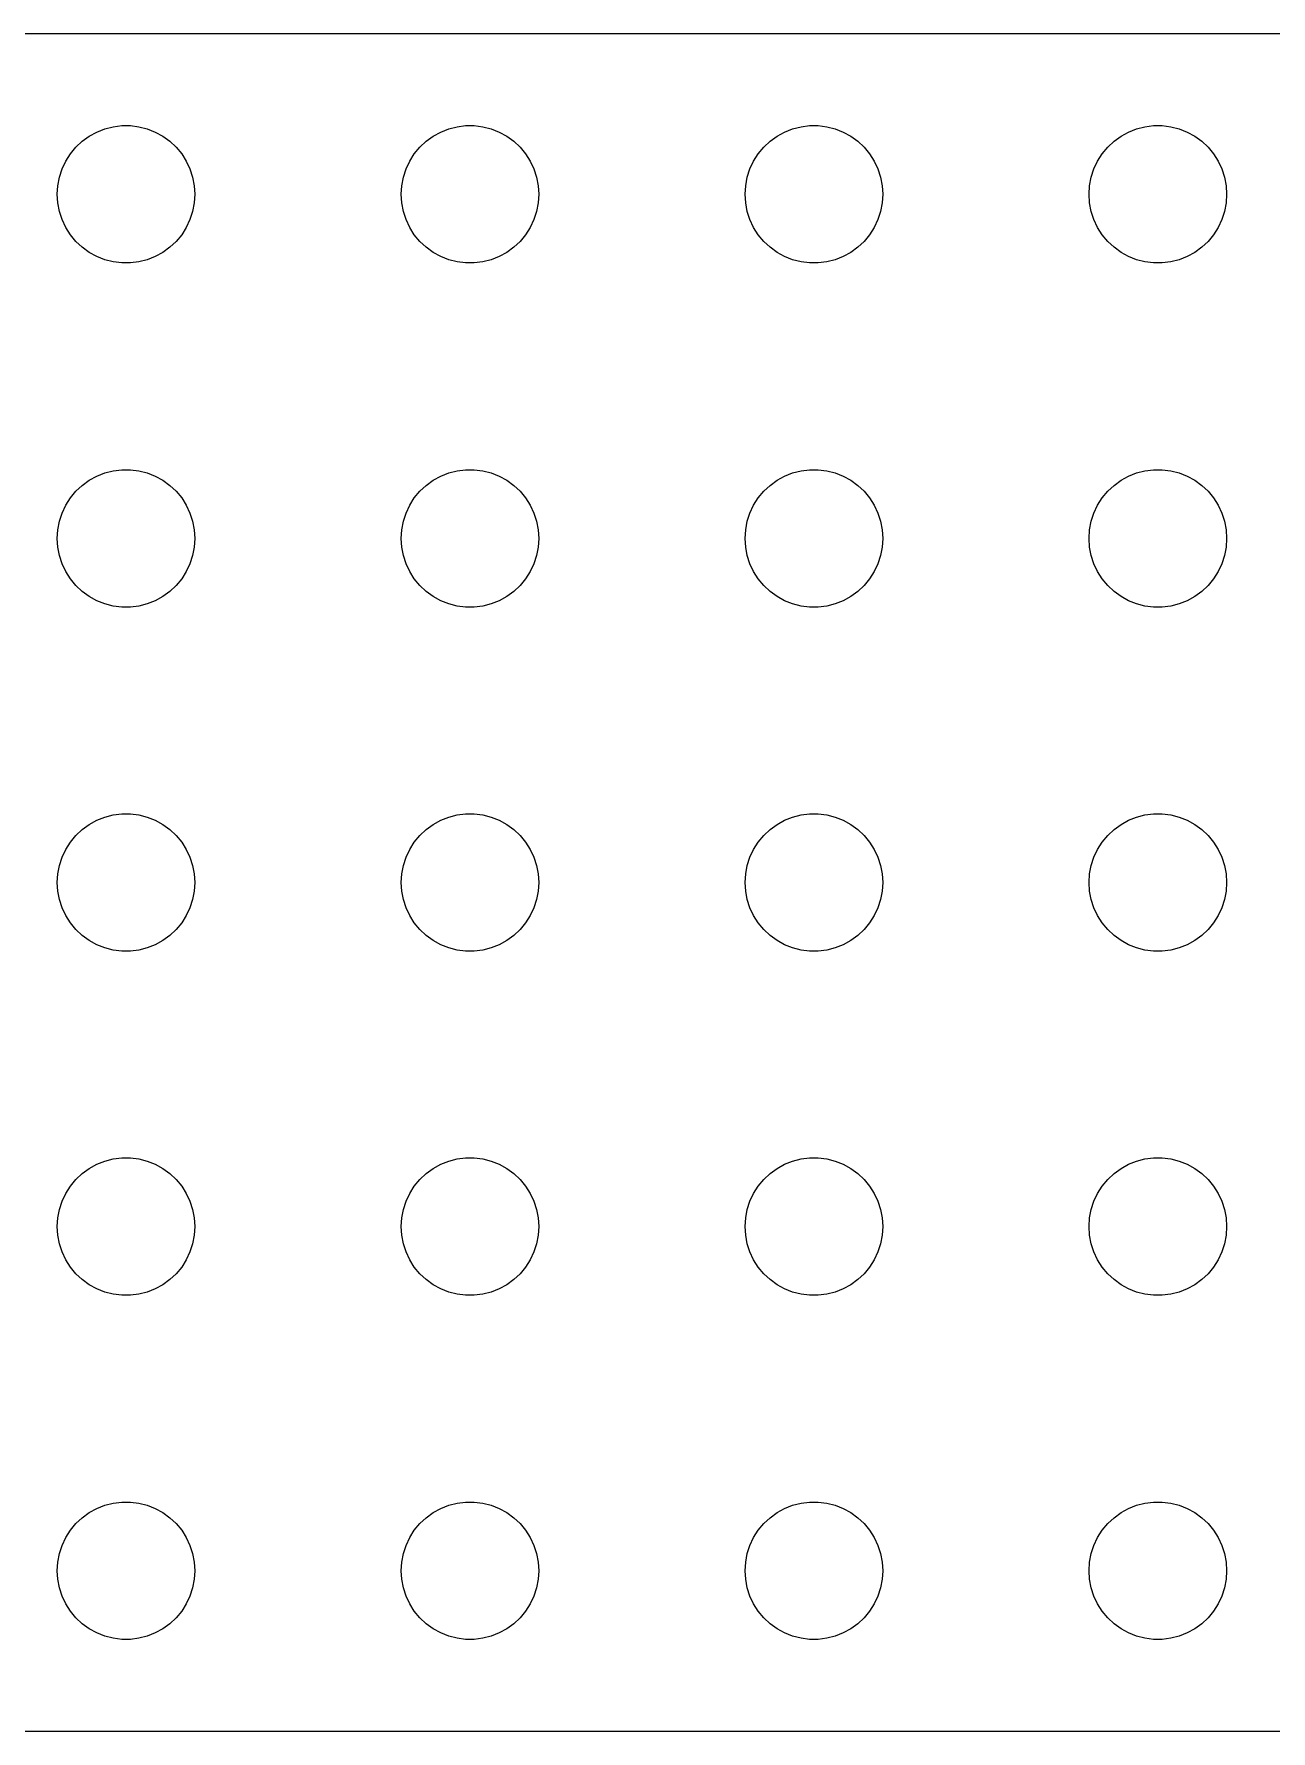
# Model space of a CAD drawing. Header units: metres. Extents: x -94 to 94, y -18 to 18.
# Drawn here: x 20.49 to 47.47, y -18.5 to 18.5 of the extents above; entities that cross this region are included whole.
import ezdxf

# ---------------------------------------------------------------- set-up
doc = ezdxf.new("R2010")
doc.units = ezdxf.units.M

msp = doc.modelspace()

# ---------------------------------------------------------------- linework, layer by layer
for p, q in [((91.157, 18.4951), (-91.157, 18.4951)), ((21.6963, 16.2665), (21.8613, 16.3572)), ((21.8613, 16.3572), (22.0365, 16.4266)), ((22.0365, 16.4266), (22.2189, 16.4734)), ((22.2189, 16.4734), (22.4058, 16.497)), ((22.4058, 16.497), (22.5942, 16.497)), ((22.5942, 16.497), (22.7811, 16.4734)), ((22.7811, 16.4734), (22.9635, 16.4266)), ((22.9635, 16.4266), (23.1387, 16.3572)), ((23.1387, 16.3572), (23.3037, 16.2665)), ((29.1963, 16.2665), (29.3613, 16.3572)), ((29.3613, 16.3572), (29.5365, 16.4266)), ((29.5365, 16.4266), (29.7189, 16.4734)), ((29.7189, 16.4734), (29.9058, 16.497)), ((29.9058, 16.497), (30.0942, 16.497)), ((30.0942, 16.497), (30.2811, 16.4734)), ((30.2811, 16.4734), (30.4635, 16.4266)), ((30.4635, 16.4266), (30.6387, 16.3572)), ((30.6387, 16.3572), (30.8037, 16.2665)), ((36.6963, 16.2665), (36.8613, 16.3572)), ((36.8613, 16.3572), (37.0365, 16.4266)), ((37.0365, 16.4266), (37.2189, 16.4734)), ((37.2189, 16.4734), (37.4058, 16.497)), ((37.4058, 16.497), (37.5942, 16.497)), ((37.5942, 16.497), (37.7811, 16.4734)), ((37.7811, 16.4734), (37.9635, 16.4266)), ((37.9635, 16.4266), (38.1387, 16.3572)), ((38.1387, 16.3572), (38.3037, 16.2665)), ((44.1963, 16.2665), (44.3613, 16.3572)), ((44.3613, 16.3572), (44.5365, 16.4266)), ((44.5365, 16.4266), (44.7189, 16.4734)), ((44.7189, 16.4734), (44.9058, 16.497)), ((44.9058, 16.497), (45.0942, 16.497)), ((45.0942, 16.497), (45.2811, 16.4734)), ((45.2811, 16.4734), (45.4635, 16.4266)), ((45.4635, 16.4266), (45.6387, 16.3572)), ((45.6387, 16.3572), (45.8037, 16.2665)), ((21.2865, 15.8817), (21.4065, 16.0268)), ((21.4065, 16.0268), (21.5439, 16.1558)), ((21.5439, 16.1558), (21.6963, 16.2665)), ((23.3037, 16.2665), (23.4561, 16.1558)), ((23.4561, 16.1558), (23.5934, 16.0268)), ((23.5934, 16.0268), (23.7135, 15.8817)), ((28.7865, 15.8817), (28.9065, 16.0268)), ((28.9065, 16.0268), (29.0439, 16.1558)), ((29.0439, 16.1558), (29.1963, 16.2665)), ((30.8037, 16.2665), (30.9561, 16.1558)), ((30.9561, 16.1558), (31.0934, 16.0268)), ((31.0934, 16.0268), (31.2135, 15.8817)), ((36.2865, 15.8817), (36.4065, 16.0268)), ((36.4065, 16.0268), (36.5439, 16.1558)), ((36.5439, 16.1558), (36.6963, 16.2665)), ((38.3037, 16.2665), (38.4561, 16.1558)), ((38.4561, 16.1558), (38.5934, 16.0268)), ((38.5934, 16.0268), (38.7135, 15.8817)), ((43.7865, 15.8817), (43.9065, 16.0268)), ((43.9065, 16.0268), (44.0439, 16.1558)), ((44.0439, 16.1558), (44.1963, 16.2665)), ((45.8037, 16.2665), (45.9561, 16.1558)), ((45.9561, 16.1558), (46.0934, 16.0268)), ((46.0934, 16.0268), (46.2135, 15.8817)), ((21.0471, 15.373), (21.1053, 15.5522)), ((21.1053, 15.5522), (21.1855, 15.7226)), ((21.1855, 15.7226), (21.2865, 15.8817)), ((23.7135, 15.8817), (23.8145, 15.7226)), ((23.8145, 15.7226), (23.8947, 15.5522)), ((23.8947, 15.5522), (23.9529, 15.373)), ((28.5471, 15.373), (28.6053, 15.5522)), ((28.6053, 15.5522), (28.6855, 15.7226)), ((28.6855, 15.7226), (28.7865, 15.8817)), ((31.2135, 15.8817), (31.3145, 15.7226)), ((31.3145, 15.7226), (31.3947, 15.5522)), ((31.3947, 15.5522), (31.4529, 15.373)), ((36.0471, 15.373), (36.1053, 15.5522)), ((36.1053, 15.5522), (36.1855, 15.7226)), ((36.1855, 15.7226), (36.2865, 15.8817)), ((38.7135, 15.8817), (38.8145, 15.7226)), ((38.8145, 15.7226), (38.8947, 15.5522)), ((38.8947, 15.5522), (38.9529, 15.373)), ((43.5471, 15.373), (43.6053, 15.5522)), ((43.6053, 15.5522), (43.6855, 15.7226)), ((43.6855, 15.7226), (43.7865, 15.8817)), ((46.2135, 15.8817), (46.3145, 15.7226)), ((46.3145, 15.7226), (46.3947, 15.5522)), ((46.3947, 15.5522), (46.4529, 15.373)), ((21, 15), (21.0118, 15.188)), ((21.0118, 15.188), (21.0471, 15.373)), ((23.9529, 15.373), (23.9882, 15.188)), ((23.9882, 15.188), (24, 15)), ((28.5, 15), (28.5118, 15.188)), ((28.5118, 15.188), (28.5471, 15.373)), ((31.4529, 15.373), (31.4882, 15.188)), ((31.4882, 15.188), (31.5, 15)), ((36, 15), (36.0118, 15.188)), ((36.0118, 15.188), (36.0471, 15.373)), ((38.9529, 15.373), (38.9882, 15.188)), ((38.9882, 15.188), (39, 15)), ((43.5, 15), (43.5118, 15.188)), ((43.5118, 15.188), (43.5471, 15.373)), ((46.4529, 15.373), (46.4882, 15.188)), ((46.4882, 15.188), (46.5, 15)), ((21.0118, 14.812), (21, 15)), ((21.0471, 14.627), (21.0118, 14.812)), ((23.9882, 14.812), (23.9529, 14.627)), ((24, 15), (23.9882, 14.812)), ((28.5118, 14.812), (28.5, 15)), ((28.5471, 14.627), (28.5118, 14.812)), ((31.4882, 14.812), (31.4529, 14.627)), ((31.5, 15), (31.4882, 14.812)), ((36.0118, 14.812), (36, 15)), ((36.0471, 14.627), (36.0118, 14.812)), ((38.9882, 14.812), (38.9529, 14.627)), ((39, 15), (38.9882, 14.812)), ((43.5118, 14.812), (43.5, 15)), ((43.5471, 14.627), (43.5118, 14.812)), ((46.4882, 14.812), (46.4529, 14.627)), ((46.5, 15), (46.4882, 14.812)), ((21.1053, 14.4478), (21.0471, 14.627)), ((21.1855, 14.2774), (21.1053, 14.4478)), ((23.8947, 14.4478), (23.8145, 14.2774)), ((23.9529, 14.627), (23.8947, 14.4478)), ((28.6053, 14.4478), (28.5471, 14.627)), ((28.6855, 14.2774), (28.6053, 14.4478)), ((31.3947, 14.4478), (31.3145, 14.2774)), ((31.4529, 14.627), (31.3947, 14.4478)), ((36.1053, 14.4478), (36.0471, 14.627)), ((36.1855, 14.2774), (36.1053, 14.4478)), ((38.8947, 14.4478), (38.8145, 14.2774)), ((38.9529, 14.627), (38.8947, 14.4478)), ((43.6053, 14.4478), (43.5471, 14.627)), ((43.6855, 14.2774), (43.6053, 14.4478)), ((46.3947, 14.4478), (46.3145, 14.2774)), ((46.4529, 14.627), (46.3947, 14.4478)), ((21.2865, 14.1183), (21.1855, 14.2774)), ((21.4065, 13.9732), (21.2865, 14.1183)), ((23.7135, 14.1183), (23.5934, 13.9732)), ((23.8145, 14.2774), (23.7135, 14.1183)), ((28.7865, 14.1183), (28.6855, 14.2774)), ((28.9065, 13.9732), (28.7865, 14.1183)), ((31.2135, 14.1183), (31.0934, 13.9732)), ((31.3145, 14.2774), (31.2135, 14.1183)), ((36.2865, 14.1183), (36.1855, 14.2774)), ((36.4065, 13.9732), (36.2865, 14.1183)), ((38.7135, 14.1183), (38.5934, 13.9732)), ((38.8145, 14.2774), (38.7135, 14.1183)), ((43.7865, 14.1183), (43.6855, 14.2774)), ((43.9065, 13.9732), (43.7865, 14.1183)), ((46.2135, 14.1183), (46.0934, 13.9732)), ((46.3145, 14.2774), (46.2135, 14.1183)), ((21.5439, 13.8442), (21.4065, 13.9732)), ((21.6963, 13.7335), (21.5439, 13.8442)), ((21.8613, 13.6427), (21.6963, 13.7335)), ((23.3037, 13.7335), (23.1387, 13.6427)), ((23.4561, 13.8442), (23.3037, 13.7335)), ((23.5934, 13.9732), (23.4561, 13.8442)), ((29.0439, 13.8442), (28.9065, 13.9732)), ((29.1963, 13.7335), (29.0439, 13.8442)), ((29.3613, 13.6427), (29.1963, 13.7335)), ((30.8037, 13.7335), (30.6387, 13.6427)), ((30.9561, 13.8442), (30.8037, 13.7335)), ((31.0934, 13.9732), (30.9561, 13.8442)), ((36.5439, 13.8442), (36.4065, 13.9732)), ((36.6963, 13.7335), (36.5439, 13.8442)), ((36.8613, 13.6427), (36.6963, 13.7335)), ((38.3037, 13.7335), (38.1387, 13.6427)), ((38.4561, 13.8442), (38.3037, 13.7335)), ((38.5934, 13.9732), (38.4561, 13.8442)), ((44.0439, 13.8442), (43.9065, 13.9732)), ((44.1963, 13.7335), (44.0439, 13.8442)), ((44.3613, 13.6427), (44.1963, 13.7335)), ((45.8037, 13.7335), (45.6387, 13.6427)), ((45.9561, 13.8442), (45.8037, 13.7335)), ((46.0934, 13.9732), (45.9561, 13.8442)), ((22.0365, 13.5734), (21.8613, 13.6427)), ((22.2189, 13.5266), (22.0365, 13.5734)), ((22.4058, 13.5029), (22.2189, 13.5266)), ((22.5942, 13.5029), (22.4058, 13.5029)), ((22.7811, 13.5266), (22.5942, 13.5029)), ((22.9635, 13.5734), (22.7811, 13.5266)), ((23.1387, 13.6427), (22.9635, 13.5734)), ((29.5365, 13.5734), (29.3613, 13.6427)), ((29.7189, 13.5266), (29.5365, 13.5734)), ((29.9058, 13.5029), (29.7189, 13.5266)), ((30.0942, 13.5029), (29.9058, 13.5029)), ((30.2811, 13.5266), (30.0942, 13.5029)), ((30.4635, 13.5734), (30.2811, 13.5266)), ((30.6387, 13.6427), (30.4635, 13.5734)), ((37.0365, 13.5734), (36.8613, 13.6427)), ((37.2189, 13.5266), (37.0365, 13.5734)), ((37.4058, 13.5029), (37.2189, 13.5266)), ((37.5942, 13.5029), (37.4058, 13.5029)), ((37.7811, 13.5266), (37.5942, 13.5029)), ((37.9635, 13.5734), (37.7811, 13.5266)), ((38.1387, 13.6427), (37.9635, 13.5734)), ((44.5365, 13.5734), (44.3613, 13.6427)), ((44.7189, 13.5266), (44.5365, 13.5734)), ((44.9058, 13.5029), (44.7189, 13.5266)), ((45.0942, 13.5029), (44.9058, 13.5029)), ((45.2811, 13.5266), (45.0942, 13.5029)), ((45.4635, 13.5734), (45.2811, 13.5266)), ((45.6387, 13.6427), (45.4635, 13.5734)), ((21.8613, 8.85724), (22.0365, 8.92657)), ((22.0365, 8.92657), (22.2189, 8.97342)), ((22.2189, 8.97342), (22.4058, 8.99704)), ((22.4058, 8.99704), (22.5942, 8.99704)), ((22.5942, 8.99704), (22.7811, 8.97342)), ((22.7811, 8.97342), (22.9635, 8.92657)), ((22.9635, 8.92657), (23.1387, 8.85724)), ((29.3613, 8.85724), (29.5365, 8.92657)), ((29.5365, 8.92657), (29.7189, 8.97342)), ((29.7189, 8.97342), (29.9058, 8.99704)), ((29.9058, 8.99704), (30.0942, 8.99704)), ((30.0942, 8.99704), (30.2811, 8.97342)), ((30.2811, 8.97342), (30.4635, 8.92657)), ((30.4635, 8.92657), (30.6387, 8.85724)), ((36.8613, 8.85724), (37.0365, 8.92657)), ((37.0365, 8.92657), (37.2189, 8.97342)), ((37.2189, 8.97342), (37.4058, 8.99704)), ((37.4058, 8.99704), (37.5942, 8.99704)), ((37.5942, 8.99704), (37.7811, 8.97342)), ((37.7811, 8.97342), (37.9635, 8.92657)), ((37.9635, 8.92657), (38.1387, 8.85724)), ((44.3613, 8.85724), (44.5365, 8.92657)), ((44.5365, 8.92657), (44.7189, 8.97342)), ((44.7189, 8.97342), (44.9058, 8.99704)), ((44.9058, 8.99704), (45.0942, 8.99704)), ((45.0942, 8.99704), (45.2811, 8.97342)), ((45.2811, 8.97342), (45.4635, 8.92657)), ((45.4635, 8.92657), (45.6387, 8.85724)), ((21.2865, 8.38167), (21.4065, 8.52681)), ((21.4065, 8.52681), (21.5439, 8.65576)), ((21.5439, 8.65576), (21.6963, 8.76648)), ((21.6963, 8.76648), (21.8613, 8.85724)), ((23.1387, 8.85724), (23.3037, 8.76648)), ((23.3037, 8.76648), (23.4561, 8.65576)), ((23.4561, 8.65576), (23.5934, 8.52681)), ((23.5934, 8.52681), (23.7135, 8.38167)), ((28.7865, 8.38167), (28.9065, 8.52681)), ((28.9065, 8.52681), (29.0439, 8.65576)), ((29.0439, 8.65576), (29.1963, 8.76648)), ((29.1963, 8.76648), (29.3613, 8.85724)), ((30.6387, 8.85724), (30.8037, 8.76648)), ((30.8037, 8.76648), (30.9561, 8.65576)), ((30.9561, 8.65576), (31.0934, 8.52681)), ((31.0934, 8.52681), (31.2135, 8.38167)), ((36.2865, 8.38167), (36.4065, 8.52681)), ((36.4065, 8.52681), (36.5439, 8.65576)), ((36.5439, 8.65576), (36.6963, 8.76648)), ((36.6963, 8.76648), (36.8613, 8.85724)), ((38.1387, 8.85724), (38.3037, 8.76648)), ((38.3037, 8.76648), (38.4561, 8.65576)), ((38.4561, 8.65576), (38.5934, 8.52681)), ((38.5934, 8.52681), (38.7135, 8.38167)), ((43.7865, 8.38167), (43.9065, 8.52681)), ((43.9065, 8.52681), (44.0439, 8.65576)), ((44.0439, 8.65576), (44.1963, 8.76648)), ((44.1963, 8.76648), (44.3613, 8.85724)), ((45.6387, 8.85724), (45.8037, 8.76648)), ((45.8037, 8.76648), (45.9561, 8.65576)), ((45.9561, 8.65576), (46.0934, 8.52681)), ((46.0934, 8.52681), (46.2135, 8.38167)), ((21.1053, 8.05219), (21.1855, 8.22263)), ((21.1855, 8.22263), (21.2865, 8.38167)), ((23.7135, 8.38167), (23.8145, 8.22263)), ((23.8145, 8.22263), (23.8947, 8.05219)), ((28.6053, 8.05219), (28.6855, 8.22263)), ((28.6855, 8.22263), (28.7865, 8.38167)), ((31.2135, 8.38167), (31.3145, 8.22263)), ((31.3145, 8.22263), (31.3947, 8.05219)), ((36.1053, 8.05219), (36.1855, 8.22263)), ((36.1855, 8.22263), (36.2865, 8.38167)), ((38.7135, 8.38167), (38.8145, 8.22263)), ((38.8145, 8.22263), (38.8947, 8.05219)), ((43.6053, 8.05219), (43.6855, 8.22263)), ((43.6855, 8.22263), (43.7865, 8.38167)), ((46.2135, 8.38167), (46.3145, 8.22263)), ((46.3145, 8.22263), (46.3947, 8.05219)), ((21.0118, 7.68799), (21.0471, 7.87303)), ((21.0471, 7.87303), (21.1053, 8.05219)), ((23.8947, 8.05219), (23.9529, 7.87303)), ((23.9529, 7.87303), (23.9882, 7.68799)), ((28.5118, 7.68799), (28.5471, 7.87303)), ((28.5471, 7.87303), (28.6053, 8.05219)), ((31.3947, 8.05219), (31.4529, 7.87303)), ((31.4529, 7.87303), (31.4882, 7.68799)), ((36.0118, 7.68799), (36.0471, 7.87303)), ((36.0471, 7.87303), (36.1053, 8.05219)), ((38.8947, 8.05219), (38.9529, 7.87303)), ((38.9529, 7.87303), (38.9882, 7.68799)), ((43.5118, 7.68799), (43.5471, 7.87303)), ((43.5471, 7.87303), (43.6053, 8.05219)), ((46.3947, 8.05219), (46.4529, 7.87303)), ((46.4529, 7.87303), (46.4882, 7.68799)), ((21, 7.5), (21.0118, 7.68799)), ((21.0118, 7.312), (21, 7.5)), ((23.9882, 7.68799), (24, 7.5)), ((24, 7.5), (23.9882, 7.312)), ((28.5, 7.5), (28.5118, 7.68799)), ((28.5118, 7.312), (28.5, 7.5)), ((31.4882, 7.68799), (31.5, 7.5)), ((31.5, 7.5), (31.4882, 7.312)), ((36, 7.5), (36.0118, 7.68799)), ((36.0118, 7.312), (36, 7.5)), ((38.9882, 7.68799), (39, 7.5)), ((39, 7.5), (38.9882, 7.312)), ((43.5, 7.5), (43.5118, 7.68799)), ((43.5118, 7.312), (43.5, 7.5)), ((46.4882, 7.68799), (46.5, 7.5)), ((46.5, 7.5), (46.4882, 7.312)), ((21.0471, 7.12695), (21.0118, 7.312)), ((21.1053, 6.9478), (21.0471, 7.12695)), ((23.9529, 7.12695), (23.8947, 6.9478)), ((23.9882, 7.312), (23.9529, 7.12695)), ((28.5471, 7.12695), (28.5118, 7.312)), ((28.6053, 6.9478), (28.5471, 7.12695)), ((31.4529, 7.12695), (31.3947, 6.9478)), ((31.4882, 7.312), (31.4529, 7.12695)), ((36.0471, 7.12695), (36.0118, 7.312)), ((36.1053, 6.9478), (36.0471, 7.12695)), ((38.9529, 7.12695), (38.8947, 6.9478)), ((38.9882, 7.312), (38.9529, 7.12695)), ((43.5471, 7.12695), (43.5118, 7.312)), ((43.6053, 6.9478), (43.5471, 7.12695)), ((46.4529, 7.12695), (46.3947, 6.9478)), ((46.4882, 7.312), (46.4529, 7.12695)), ((21.1855, 6.77736), (21.1053, 6.9478)), ((21.2865, 6.61832), (21.1855, 6.77736)), ((23.8145, 6.77736), (23.7135, 6.61832)), ((23.8947, 6.9478), (23.8145, 6.77736)), ((28.6855, 6.77736), (28.6053, 6.9478)), ((28.7865, 6.61832), (28.6855, 6.77736)), ((31.3145, 6.77736), (31.2135, 6.61832)), ((31.3947, 6.9478), (31.3145, 6.77736)), ((36.1855, 6.77736), (36.1053, 6.9478)), ((36.2865, 6.61832), (36.1855, 6.77736)), ((38.8145, 6.77736), (38.7135, 6.61832)), ((38.8947, 6.9478), (38.8145, 6.77736)), ((43.6855, 6.77736), (43.6053, 6.9478)), ((43.7865, 6.61832), (43.6855, 6.77736)), ((46.3145, 6.77736), (46.2135, 6.61832)), ((46.3947, 6.9478), (46.3145, 6.77736)), ((21.4065, 6.47318), (21.2865, 6.61832)), ((21.5439, 6.34422), (21.4065, 6.47318)), ((21.6963, 6.23351), (21.5439, 6.34422)), ((23.4561, 6.34422), (23.3037, 6.23351)), ((23.5934, 6.47318), (23.4561, 6.34422)), ((23.7135, 6.61832), (23.5934, 6.47318)), ((28.9065, 6.47318), (28.7865, 6.61832)), ((29.0439, 6.34422), (28.9065, 6.47318)), ((29.1963, 6.23351), (29.0439, 6.34422)), ((30.9561, 6.34422), (30.8037, 6.23351)), ((31.0934, 6.47318), (30.9561, 6.34422)), ((31.2135, 6.61832), (31.0934, 6.47318)), ((36.4065, 6.47318), (36.2865, 6.61832)), ((36.5439, 6.34422), (36.4065, 6.47318)), ((36.6963, 6.23351), (36.5439, 6.34422)), ((38.4561, 6.34422), (38.3037, 6.23351)), ((38.5934, 6.47318), (38.4561, 6.34422)), ((38.7135, 6.61832), (38.5934, 6.47318)), ((43.9065, 6.47318), (43.7865, 6.61832)), ((44.0439, 6.34422), (43.9065, 6.47318)), ((44.1963, 6.23351), (44.0439, 6.34422)), ((45.9561, 6.34422), (45.8037, 6.23351)), ((46.0934, 6.47318), (45.9561, 6.34422)), ((46.2135, 6.61832), (46.0934, 6.47318)), ((21.8613, 6.14275), (21.6963, 6.23351)), ((22.0365, 6.07341), (21.8613, 6.14275)), ((22.2189, 6.02657), (22.0365, 6.07341)), ((22.4058, 6.00294), (22.2189, 6.02657)), ((22.5942, 6.00294), (22.4058, 6.00294)), ((22.7811, 6.02657), (22.5942, 6.00294)), ((22.9635, 6.07341), (22.7811, 6.02657)), ((23.1387, 6.14275), (22.9635, 6.07341)), ((23.3037, 6.23351), (23.1387, 6.14275)), ((29.3613, 6.14275), (29.1963, 6.23351)), ((29.5365, 6.07341), (29.3613, 6.14275)), ((29.7189, 6.02657), (29.5365, 6.07341)), ((29.9058, 6.00294), (29.7189, 6.02657)), ((30.0942, 6.00294), (29.9058, 6.00294)), ((30.2811, 6.02657), (30.0942, 6.00294)), ((30.4635, 6.07341), (30.2811, 6.02657)), ((30.6387, 6.14275), (30.4635, 6.07341)), ((30.8037, 6.23351), (30.6387, 6.14275)), ((36.8613, 6.14275), (36.6963, 6.23351)), ((37.0365, 6.07341), (36.8613, 6.14275)), ((37.2189, 6.02657), (37.0365, 6.07341)), ((37.4058, 6.00294), (37.2189, 6.02657)), ((37.5942, 6.00294), (37.4058, 6.00294)), ((37.7811, 6.02657), (37.5942, 6.00294)), ((37.9635, 6.07341), (37.7811, 6.02657)), ((38.1387, 6.14275), (37.9635, 6.07341)), ((38.3037, 6.23351), (38.1387, 6.14275)), ((44.3613, 6.14275), (44.1963, 6.23351)), ((44.5365, 6.07341), (44.3613, 6.14275)), ((44.7189, 6.02657), (44.5365, 6.07341)), ((44.9058, 6.00294), (44.7189, 6.02657)), ((45.0942, 6.00294), (44.9058, 6.00294)), ((45.2811, 6.02657), (45.0942, 6.00294)), ((45.4635, 6.07341), (45.2811, 6.02657)), ((45.6387, 6.14275), (45.4635, 6.07341)), ((45.8037, 6.23351), (45.6387, 6.14275)), ((22.2189, 1.47342), (22.4058, 1.49704)), ((22.4058, 1.49704), (22.5942, 1.49704)), ((22.5942, 1.49704), (22.7811, 1.47342)), ((29.7189, 1.47342), (29.9058, 1.49704)), ((29.9058, 1.49704), (30.0942, 1.49704)), ((30.0942, 1.49704), (30.2811, 1.47342)), ((37.2189, 1.47342), (37.4058, 1.49704)), ((37.4058, 1.49704), (37.5942, 1.49704)), ((37.5942, 1.49704), (37.7811, 1.47342)), ((44.7189, 1.47342), (44.9058, 1.49704)), ((44.9058, 1.49704), (45.0942, 1.49704)), ((45.0942, 1.49704), (45.2811, 1.47342)), ((21.4065, 1.02681), (21.5439, 1.15576)), ((21.5439, 1.15576), (21.6963, 1.26648)), ((21.6963, 1.26648), (21.8613, 1.35724)), ((21.8613, 1.35724), (22.0365, 1.42657)), ((22.0365, 1.42657), (22.2189, 1.47342)), ((22.7811, 1.47342), (22.9635, 1.42657)), ((22.9635, 1.42657), (23.1387, 1.35724)), ((23.1387, 1.35724), (23.3037, 1.26648)), ((23.3037, 1.26648), (23.4561, 1.15576)), ((23.4561, 1.15576), (23.5934, 1.02681)), ((28.9065, 1.02681), (29.0439, 1.15576)), ((29.0439, 1.15576), (29.1963, 1.26648)), ((29.1963, 1.26648), (29.3613, 1.35724)), ((29.3613, 1.35724), (29.5365, 1.42657)), ((29.5365, 1.42657), (29.7189, 1.47342)), ((30.2811, 1.47342), (30.4635, 1.42657)), ((30.4635, 1.42657), (30.6387, 1.35724)), ((30.6387, 1.35724), (30.8037, 1.26648)), ((30.8037, 1.26648), (30.9561, 1.15576)), ((30.9561, 1.15576), (31.0934, 1.02681)), ((36.4065, 1.02681), (36.5439, 1.15576)), ((36.5439, 1.15576), (36.6963, 1.26648)), ((36.6963, 1.26648), (36.8613, 1.35724)), ((36.8613, 1.35724), (37.0365, 1.42657)), ((37.0365, 1.42657), (37.2189, 1.47342)), ((37.7811, 1.47342), (37.9635, 1.42657)), ((37.9635, 1.42657), (38.1387, 1.35724)), ((38.1387, 1.35724), (38.3037, 1.26648)), ((38.3037, 1.26648), (38.4561, 1.15576)), ((38.4561, 1.15576), (38.5934, 1.02681)), ((43.9065, 1.02681), (44.0439, 1.15576)), ((44.0439, 1.15576), (44.1963, 1.26648)), ((44.1963, 1.26648), (44.3613, 1.35724)), ((44.3613, 1.35724), (44.5365, 1.42657)), ((44.5365, 1.42657), (44.7189, 1.47342)), ((45.2811, 1.47342), (45.4635, 1.42657)), ((45.4635, 1.42657), (45.6387, 1.35724)), ((45.6387, 1.35724), (45.8037, 1.26648)), ((45.8037, 1.26648), (45.9561, 1.15576)), ((45.9561, 1.15576), (46.0934, 1.02681)), ((21.1855, 0.722626), (21.2865, 0.881668)), ((21.2865, 0.881668), (21.4065, 1.02681)), ((23.5934, 1.02681), (23.7135, 0.881668)), ((23.7135, 0.881668), (23.8145, 0.722626)), ((28.6855, 0.722626), (28.7865, 0.881668)), ((28.7865, 0.881668), (28.9065, 1.02681)), ((31.0934, 1.02681), (31.2135, 0.881668)), ((31.2135, 0.881668), (31.3145, 0.722626)), ((36.1855, 0.722626), (36.2865, 0.881668)), ((36.2865, 0.881668), (36.4065, 1.02681)), ((38.5934, 1.02681), (38.7135, 0.881668)), ((38.7135, 0.881668), (38.8145, 0.722626)), ((43.6855, 0.722626), (43.7865, 0.881668)), ((43.7865, 0.881668), (43.9065, 1.02681)), ((46.0934, 1.02681), (46.2135, 0.881668)), ((46.2135, 0.881668), (46.3145, 0.722626)), ((21.0118, 0.187988), (21.0471, 0.373032)), ((21.0471, 0.373032), (21.1053, 0.552185)), ((21.1053, 0.552185), (21.1855, 0.722626)), ((23.8145, 0.722626), (23.8947, 0.552185)), ((23.8947, 0.552185), (23.9529, 0.373032)), ((23.9529, 0.373032), (23.9882, 0.187988)), ((28.5118, 0.187988), (28.5471, 0.373032)), ((28.5471, 0.373032), (28.6053, 0.552185)), ((28.6053, 0.552185), (28.6855, 0.722626)), ((31.3145, 0.722626), (31.3947, 0.552185)), ((31.3947, 0.552185), (31.4529, 0.373032)), ((31.4529, 0.373032), (31.4882, 0.187988)), ((36.0118, 0.187988), (36.0471, 0.373032)), ((36.0471, 0.373032), (36.1053, 0.552185)), ((36.1053, 0.552185), (36.1855, 0.722626)), ((38.8145, 0.722626), (38.8947, 0.552185)), ((38.8947, 0.552185), (38.9529, 0.373032)), ((38.9529, 0.373032), (38.9882, 0.187988)), ((43.5118, 0.187988), (43.5471, 0.373032)), ((43.5471, 0.373032), (43.6053, 0.552185)), ((43.6053, 0.552185), (43.6855, 0.722626)), ((46.3145, 0.722626), (46.3947, 0.552185)), ((46.3947, 0.552185), (46.4529, 0.373032)), ((46.4529, 0.373032), (46.4882, 0.187988)), ((21, 0), (21.0118, 0.187988)), ((21.0118, -0.187988), (21, 0)), ((23.9882, 0.187988), (24, 0)), ((24, 0), (23.9882, -0.187988)), ((28.5, 0), (28.5118, 0.187988)), ((28.5118, -0.187988), (28.5, 0)), ((31.4882, 0.187988), (31.5, 0)), ((31.5, 0), (31.4882, -0.187988)), ((36, 0), (36.0118, 0.187988)), ((36.0118, -0.187988), (36, 0)), ((38.9882, 0.187988), (39, 0)), ((39, 0), (38.9882, -0.187988)), ((43.5, 0), (43.5118, 0.187988)), ((43.5118, -0.187988), (43.5, 0)), ((46.4882, 0.187988), (46.5, 0)), ((46.5, 0), (46.4882, -0.187988)), ((21.0471, -0.373032), (21.0118, -0.187988)), ((23.9882, -0.187988), (23.9529, -0.373032)), ((28.5471, -0.373032), (28.5118, -0.187988)), ((31.4882, -0.187988), (31.4529, -0.373032)), ((36.0471, -0.373032), (36.0118, -0.187988)), ((38.9882, -0.187988), (38.9529, -0.373032)), ((43.5471, -0.373032), (43.5118, -0.187988)), ((46.4882, -0.187988), (46.4529, -0.373032)), ((21.1053, -0.552185), (21.0471, -0.373032)), ((21.1855, -0.722626), (21.1053, -0.552185)), ((21.2865, -0.881668), (21.1855, -0.722626)), ((23.8145, -0.722626), (23.7135, -0.881668)), ((23.8947, -0.552185), (23.8145, -0.722626)), ((23.9529, -0.373032), (23.8947, -0.552185)), ((28.6053, -0.552185), (28.5471, -0.373032)), ((28.6855, -0.722626), (28.6053, -0.552185)), ((28.7865, -0.881668), (28.6855, -0.722626)), ((31.3145, -0.722626), (31.2135, -0.881668)), ((31.3947, -0.552185), (31.3145, -0.722626)), ((31.4529, -0.373032), (31.3947, -0.552185)), ((36.1053, -0.552185), (36.0471, -0.373032)), ((36.1855, -0.722626), (36.1053, -0.552185)), ((36.2865, -0.881668), (36.1855, -0.722626)), ((38.8145, -0.722626), (38.7135, -0.881668)), ((38.8947, -0.552185), (38.8145, -0.722626)), ((38.9529, -0.373032), (38.8947, -0.552185)), ((43.6053, -0.552185), (43.5471, -0.373032)), ((43.6855, -0.722626), (43.6053, -0.552185)), ((43.7865, -0.881668), (43.6855, -0.722626)), ((46.3145, -0.722626), (46.2135, -0.881668)), ((46.3947, -0.552185), (46.3145, -0.722626)), ((46.4529, -0.373032), (46.3947, -0.552185)), ((21.4065, -1.02681), (21.2865, -0.881668)), ((21.5439, -1.15576), (21.4065, -1.02681)), ((23.5934, -1.02681), (23.4561, -1.15576)), ((23.7135, -0.881668), (23.5934, -1.02681)), ((28.9065, -1.02681), (28.7865, -0.881668)), ((29.0439, -1.15576), (28.9065, -1.02681)), ((31.0934, -1.02681), (30.9561, -1.15576)), ((31.2135, -0.881668), (31.0934, -1.02681)), ((36.4065, -1.02681), (36.2865, -0.881668)), ((36.5439, -1.15576), (36.4065, -1.02681)), ((38.5934, -1.02681), (38.4561, -1.15576)), ((38.7135, -0.881668), (38.5934, -1.02681)), ((43.9065, -1.02681), (43.7865, -0.881668)), ((44.0439, -1.15576), (43.9065, -1.02681)), ((46.0934, -1.02681), (45.9561, -1.15576)), ((46.2135, -0.881668), (46.0934, -1.02681)), ((21.6963, -1.26648), (21.5439, -1.15576)), ((21.8613, -1.35724), (21.6963, -1.26648)), ((22.0365, -1.42657), (21.8613, -1.35724)), ((22.2189, -1.47342), (22.0365, -1.42657)), ((22.4058, -1.49704), (22.2189, -1.47342)), ((22.7811, -1.47342), (22.5942, -1.49704)), ((22.9635, -1.42657), (22.7811, -1.47342)), ((23.1387, -1.35724), (22.9635, -1.42657)), ((23.3037, -1.26648), (23.1387, -1.35724)), ((23.4561, -1.15576), (23.3037, -1.26648)), ((29.1963, -1.26648), (29.0439, -1.15576)), ((29.3613, -1.35724), (29.1963, -1.26648)), ((29.5365, -1.42657), (29.3613, -1.35724)), ((29.7189, -1.47342), (29.5365, -1.42657)), ((29.9058, -1.49704), (29.7189, -1.47342)), ((30.2811, -1.47342), (30.0942, -1.49704)), ((30.4635, -1.42657), (30.2811, -1.47342)), ((30.6387, -1.35724), (30.4635, -1.42657)), ((30.8037, -1.26648), (30.6387, -1.35724)), ((30.9561, -1.15576), (30.8037, -1.26648)), ((36.6963, -1.26648), (36.5439, -1.15576)), ((36.8613, -1.35724), (36.6963, -1.26648)), ((37.0365, -1.42657), (36.8613, -1.35724)), ((37.2189, -1.47342), (37.0365, -1.42657)), ((37.4058, -1.49704), (37.2189, -1.47342)), ((37.7811, -1.47342), (37.5942, -1.49704)), ((37.9635, -1.42657), (37.7811, -1.47342)), ((38.1387, -1.35724), (37.9635, -1.42657)), ((38.3037, -1.26648), (38.1387, -1.35724)), ((38.4561, -1.15576), (38.3037, -1.26648)), ((44.1963, -1.26648), (44.0439, -1.15576)), ((44.3613, -1.35724), (44.1963, -1.26648)), ((44.5365, -1.42657), (44.3613, -1.35724)), ((44.7189, -1.47342), (44.5365, -1.42657)), ((44.9058, -1.49704), (44.7189, -1.47342)), ((45.2811, -1.47342), (45.0942, -1.49704)), ((45.4635, -1.42657), (45.2811, -1.47342)), ((45.6387, -1.35724), (45.4635, -1.42657)), ((45.8037, -1.26648), (45.6387, -1.35724)), ((45.9561, -1.15576), (45.8037, -1.26648)), ((22.5942, -1.49704), (22.4058, -1.49704)), ((30.0942, -1.49704), (29.9058, -1.49704)), ((37.5942, -1.49704), (37.4058, -1.49704)), ((45.0942, -1.49704), (44.9058, -1.49704)), ((21.5439, -6.34422), (21.6963, -6.23351)), ((21.6963, -6.23351), (21.8613, -6.14275)), ((21.8613, -6.14275), (22.0365, -6.07341)), ((22.0365, -6.07341), (22.2189, -6.02657)), ((22.2189, -6.02657), (22.4058, -6.00294)), ((22.4058, -6.00294), (22.5942, -6.00294)), ((22.5942, -6.00294), (22.7811, -6.02657)), ((22.7811, -6.02657), (22.9635, -6.07341)), ((22.9635, -6.07341), (23.1387, -6.14275)), ((23.1387, -6.14275), (23.3037, -6.23351)), ((23.3037, -6.23351), (23.4561, -6.34422)), ((29.0439, -6.34422), (29.1963, -6.23351)), ((29.1963, -6.23351), (29.3613, -6.14275)), ((29.3613, -6.14275), (29.5365, -6.07341)), ((29.5365, -6.07341), (29.7189, -6.02657)), ((29.7189, -6.02657), (29.9058, -6.00294)), ((29.9058, -6.00294), (30.0942, -6.00294)), ((30.0942, -6.00294), (30.2811, -6.02657)), ((30.2811, -6.02657), (30.4635, -6.07341)), ((30.4635, -6.07341), (30.6387, -6.14275)), ((30.6387, -6.14275), (30.8037, -6.23351)), ((30.8037, -6.23351), (30.9561, -6.34422)), ((36.5439, -6.34422), (36.6963, -6.23351)), ((36.6963, -6.23351), (36.8613, -6.14275)), ((36.8613, -6.14275), (37.0365, -6.07341)), ((37.0365, -6.07341), (37.2189, -6.02657)), ((37.2189, -6.02657), (37.4058, -6.00294)), ((37.4058, -6.00294), (37.5942, -6.00294)), ((37.5942, -6.00294), (37.7811, -6.02657)), ((37.7811, -6.02657), (37.9635, -6.07341)), ((37.9635, -6.07341), (38.1387, -6.14275)), ((38.1387, -6.14275), (38.3037, -6.23351)), ((38.3037, -6.23351), (38.4561, -6.34422)), ((44.0439, -6.34422), (44.1963, -6.23351)), ((44.1963, -6.23351), (44.3613, -6.14275)), ((44.3613, -6.14275), (44.5365, -6.07341)), ((44.5365, -6.07341), (44.7189, -6.02657)), ((44.7189, -6.02657), (44.9058, -6.00294)), ((44.9058, -6.00294), (45.0942, -6.00294)), ((45.0942, -6.00294), (45.2811, -6.02657)), ((45.2811, -6.02657), (45.4635, -6.07341)), ((45.4635, -6.07341), (45.6387, -6.14275)), ((45.6387, -6.14275), (45.8037, -6.23351)), ((45.8037, -6.23351), (45.9561, -6.34422)), ((21.1855, -6.77736), (21.2865, -6.61832)), ((21.2865, -6.61832), (21.4065, -6.47318)), ((21.4065, -6.47318), (21.5439, -6.34422)), ((23.4561, -6.34422), (23.5934, -6.47318)), ((23.5934, -6.47318), (23.7135, -6.61832)), ((23.7135, -6.61832), (23.8145, -6.77736)), ((28.6855, -6.77736), (28.7865, -6.61832)), ((28.7865, -6.61832), (28.9065, -6.47318)), ((28.9065, -6.47318), (29.0439, -6.34422)), ((30.9561, -6.34422), (31.0934, -6.47318)), ((31.0934, -6.47318), (31.2135, -6.61832)), ((31.2135, -6.61832), (31.3145, -6.77736)), ((36.1855, -6.77736), (36.2865, -6.61832)), ((36.2865, -6.61832), (36.4065, -6.47318)), ((36.4065, -6.47318), (36.5439, -6.34422)), ((38.4561, -6.34422), (38.5934, -6.47318)), ((38.5934, -6.47318), (38.7135, -6.61832)), ((38.7135, -6.61832), (38.8145, -6.77736)), ((43.6855, -6.77736), (43.7865, -6.61832)), ((43.7865, -6.61832), (43.9065, -6.47318)), ((43.9065, -6.47318), (44.0439, -6.34422)), ((45.9561, -6.34422), (46.0934, -6.47318)), ((46.0934, -6.47318), (46.2135, -6.61832)), ((46.2135, -6.61832), (46.3145, -6.77736)), ((21.0471, -7.12695), (21.1053, -6.9478)), ((21.1053, -6.9478), (21.1855, -6.77736)), ((23.8145, -6.77736), (23.8947, -6.9478)), ((23.8947, -6.9478), (23.9529, -7.12695)), ((28.5471, -7.12695), (28.6053, -6.9478)), ((28.6053, -6.9478), (28.6855, -6.77736)), ((31.3145, -6.77736), (31.3947, -6.9478)), ((31.3947, -6.9478), (31.4529, -7.12695)), ((36.0471, -7.12695), (36.1053, -6.9478)), ((36.1053, -6.9478), (36.1855, -6.77736)), ((38.8145, -6.77736), (38.8947, -6.9478)), ((38.8947, -6.9478), (38.9529, -7.12695)), ((43.5471, -7.12695), (43.6053, -6.9478)), ((43.6053, -6.9478), (43.6855, -6.77736)), ((46.3145, -6.77736), (46.3947, -6.9478)), ((46.3947, -6.9478), (46.4529, -7.12695)), ((21, -7.5), (21.0118, -7.312)), ((21.0118, -7.312), (21.0471, -7.12695)), ((23.9529, -7.12695), (23.9882, -7.312)), ((23.9882, -7.312), (24, -7.5)), ((28.5, -7.5), (28.5118, -7.312)), ((28.5118, -7.312), (28.5471, -7.12695)), ((31.4529, -7.12695), (31.4882, -7.312)), ((31.4882, -7.312), (31.5, -7.5)), ((36, -7.5), (36.0118, -7.312)), ((36.0118, -7.312), (36.0471, -7.12695)), ((38.9529, -7.12695), (38.9882, -7.312)), ((38.9882, -7.312), (39, -7.5)), ((43.5, -7.5), (43.5118, -7.312)), ((43.5118, -7.312), (43.5471, -7.12695)), ((46.4529, -7.12695), (46.4882, -7.312)), ((46.4882, -7.312), (46.5, -7.5)), ((21.0118, -7.68799), (21, -7.5)), ((21.0471, -7.87303), (21.0118, -7.68799)), ((23.9882, -7.68799), (23.9529, -7.87303)), ((24, -7.5), (23.9882, -7.68799)), ((28.5118, -7.68799), (28.5, -7.5)), ((28.5471, -7.87303), (28.5118, -7.68799)), ((31.4882, -7.68799), (31.4529, -7.87303)), ((31.5, -7.5), (31.4882, -7.68799)), ((36.0118, -7.68799), (36, -7.5)), ((36.0471, -7.87303), (36.0118, -7.68799)), ((38.9882, -7.68799), (38.9529, -7.87303)), ((39, -7.5), (38.9882, -7.68799)), ((43.5118, -7.68799), (43.5, -7.5)), ((43.5471, -7.87303), (43.5118, -7.68799)), ((46.4882, -7.68799), (46.4529, -7.87303)), ((46.5, -7.5), (46.4882, -7.68799)), ((21.1053, -8.05219), (21.0471, -7.87303)), ((21.1855, -8.22263), (21.1053, -8.05219)), ((23.8947, -8.05219), (23.8145, -8.22263)), ((23.9529, -7.87303), (23.8947, -8.05219)), ((28.6053, -8.05219), (28.5471, -7.87303)), ((28.6855, -8.22263), (28.6053, -8.05219)), ((31.3947, -8.05219), (31.3145, -8.22263)), ((31.4529, -7.87303), (31.3947, -8.05219)), ((36.1053, -8.05219), (36.0471, -7.87303)), ((36.1855, -8.22263), (36.1053, -8.05219)), ((38.8947, -8.05219), (38.8145, -8.22263)), ((38.9529, -7.87303), (38.8947, -8.05219)), ((43.6053, -8.05219), (43.5471, -7.87303)), ((43.6855, -8.22263), (43.6053, -8.05219)), ((46.3947, -8.05219), (46.3145, -8.22263)), ((46.4529, -7.87303), (46.3947, -8.05219)), ((21.2865, -8.38167), (21.1855, -8.22263)), ((21.4065, -8.52681), (21.2865, -8.38167)), ((23.7135, -8.38167), (23.5934, -8.52681)), ((23.8145, -8.22263), (23.7135, -8.38167)), ((28.7865, -8.38167), (28.6855, -8.22263)), ((28.9065, -8.52681), (28.7865, -8.38167)), ((31.2135, -8.38167), (31.0934, -8.52681)), ((31.3145, -8.22263), (31.2135, -8.38167)), ((36.2865, -8.38167), (36.1855, -8.22263)), ((36.4065, -8.52681), (36.2865, -8.38167)), ((38.7135, -8.38167), (38.5934, -8.52681)), ((38.8145, -8.22263), (38.7135, -8.38167)), ((43.7865, -8.38167), (43.6855, -8.22263)), ((43.9065, -8.52681), (43.7865, -8.38167)), ((46.2135, -8.38167), (46.0934, -8.52681)), ((46.3145, -8.22263), (46.2135, -8.38167)), ((21.5439, -8.65576), (21.4065, -8.52681)), ((21.6963, -8.76648), (21.5439, -8.65576)), ((21.8613, -8.85724), (21.6963, -8.76648)), ((22.0365, -8.92657), (21.8613, -8.85724)), ((23.1387, -8.85724), (22.9635, -8.92657)), ((23.3037, -8.76648), (23.1387, -8.85724)), ((23.4561, -8.65576), (23.3037, -8.76648)), ((23.5934, -8.52681), (23.4561, -8.65576)), ((29.0439, -8.65576), (28.9065, -8.52681)), ((29.1963, -8.76648), (29.0439, -8.65576)), ((29.3613, -8.85724), (29.1963, -8.76648)), ((29.5365, -8.92657), (29.3613, -8.85724)), ((30.6387, -8.85724), (30.4635, -8.92657)), ((30.8037, -8.76648), (30.6387, -8.85724)), ((30.9561, -8.65576), (30.8037, -8.76648)), ((31.0934, -8.52681), (30.9561, -8.65576)), ((36.5439, -8.65576), (36.4065, -8.52681)), ((36.6963, -8.76648), (36.5439, -8.65576)), ((36.8613, -8.85724), (36.6963, -8.76648)), ((37.0365, -8.92657), (36.8613, -8.85724)), ((38.1387, -8.85724), (37.9635, -8.92657)), ((38.3037, -8.76648), (38.1387, -8.85724)), ((38.4561, -8.65576), (38.3037, -8.76648)), ((38.5934, -8.52681), (38.4561, -8.65576)), ((44.0439, -8.65576), (43.9065, -8.52681)), ((44.1963, -8.76648), (44.0439, -8.65576)), ((44.3613, -8.85724), (44.1963, -8.76648)), ((44.5365, -8.92657), (44.3613, -8.85724)), ((45.6387, -8.85724), (45.4635, -8.92657)), ((45.8037, -8.76648), (45.6387, -8.85724)), ((45.9561, -8.65576), (45.8037, -8.76648)), ((46.0934, -8.52681), (45.9561, -8.65576)), ((22.2189, -8.97342), (22.0365, -8.92657)), ((22.4058, -8.99704), (22.2189, -8.97342)), ((22.5942, -8.99704), (22.4058, -8.99704)), ((22.7811, -8.97342), (22.5942, -8.99704)), ((22.9635, -8.92657), (22.7811, -8.97342)), ((29.7189, -8.97342), (29.5365, -8.92657)), ((29.9058, -8.99704), (29.7189, -8.97342)), ((30.0942, -8.99704), (29.9058, -8.99704)), ((30.2811, -8.97342), (30.0942, -8.99704)), ((30.4635, -8.92657), (30.2811, -8.97342)), ((37.2189, -8.97342), (37.0365, -8.92657)), ((37.4058, -8.99704), (37.2189, -8.97342)), ((37.5942, -8.99704), (37.4058, -8.99704)), ((37.7811, -8.97342), (37.5942, -8.99704)), ((37.9635, -8.92657), (37.7811, -8.97342)), ((44.7189, -8.97342), (44.5365, -8.92657)), ((44.9058, -8.99704), (44.7189, -8.97342)), ((45.0942, -8.99704), (44.9058, -8.99704)), ((45.2811, -8.97342), (45.0942, -8.99704)), ((45.4635, -8.92657), (45.2811, -8.97342)), ((21.6963, -13.7335), (21.8613, -13.6427)), ((21.8613, -13.6427), (22.0365, -13.5734)), ((22.0365, -13.5734), (22.2189, -13.5266)), ((22.2189, -13.5266), (22.4058, -13.5029)), ((22.4058, -13.5029), (22.5942, -13.5029)), ((22.5942, -13.5029), (22.7811, -13.5266)), ((22.7811, -13.5266), (22.9635, -13.5734)), ((22.9635, -13.5734), (23.1387, -13.6427)), ((23.1387, -13.6427), (23.3037, -13.7335)), ((29.1963, -13.7335), (29.3613, -13.6427)), ((29.3613, -13.6427), (29.5365, -13.5734)), ((29.5365, -13.5734), (29.7189, -13.5266)), ((29.7189, -13.5266), (29.9058, -13.5029)), ((29.9058, -13.5029), (30.0942, -13.5029)), ((30.0942, -13.5029), (30.2811, -13.5266)), ((30.2811, -13.5266), (30.4635, -13.5734)), ((30.4635, -13.5734), (30.6387, -13.6427)), ((30.6387, -13.6427), (30.8037, -13.7335)), ((36.6963, -13.7335), (36.8613, -13.6427)), ((36.8613, -13.6427), (37.0365, -13.5734)), ((37.0365, -13.5734), (37.2189, -13.5266)), ((37.2189, -13.5266), (37.4058, -13.5029)), ((37.4058, -13.5029), (37.5942, -13.5029)), ((37.5942, -13.5029), (37.7811, -13.5266)), ((37.7811, -13.5266), (37.9635, -13.5734)), ((37.9635, -13.5734), (38.1387, -13.6427)), ((38.1387, -13.6427), (38.3037, -13.7335)), ((44.1963, -13.7335), (44.3613, -13.6427)), ((44.3613, -13.6427), (44.5365, -13.5734)), ((44.5365, -13.5734), (44.7189, -13.5266)), ((44.7189, -13.5266), (44.9058, -13.5029)), ((44.9058, -13.5029), (45.0942, -13.5029)), ((45.0942, -13.5029), (45.2811, -13.5266)), ((45.2811, -13.5266), (45.4635, -13.5734)), ((45.4635, -13.5734), (45.6387, -13.6427)), ((45.6387, -13.6427), (45.8037, -13.7335)), ((21.2865, -14.1183), (21.4065, -13.9732)), ((21.4065, -13.9732), (21.5439, -13.8442)), ((21.5439, -13.8442), (21.6963, -13.7335)), ((23.3037, -13.7335), (23.4561, -13.8442)), ((23.4561, -13.8442), (23.5934, -13.9732)), ((23.5934, -13.9732), (23.7135, -14.1183)), ((28.7865, -14.1183), (28.9065, -13.9732)), ((28.9065, -13.9732), (29.0439, -13.8442)), ((29.0439, -13.8442), (29.1963, -13.7335)), ((30.8037, -13.7335), (30.9561, -13.8442)), ((30.9561, -13.8442), (31.0934, -13.9732)), ((31.0934, -13.9732), (31.2135, -14.1183)), ((36.2865, -14.1183), (36.4065, -13.9732)), ((36.4065, -13.9732), (36.5439, -13.8442)), ((36.5439, -13.8442), (36.6963, -13.7335)), ((38.3037, -13.7335), (38.4561, -13.8442)), ((38.4561, -13.8442), (38.5934, -13.9732)), ((38.5934, -13.9732), (38.7135, -14.1183)), ((43.7865, -14.1183), (43.9065, -13.9732)), ((43.9065, -13.9732), (44.0439, -13.8442)), ((44.0439, -13.8442), (44.1963, -13.7335)), ((45.8037, -13.7335), (45.9561, -13.8442)), ((45.9561, -13.8442), (46.0934, -13.9732)), ((46.0934, -13.9732), (46.2135, -14.1183)), ((21.1053, -14.4478), (21.1855, -14.2774)), ((21.1855, -14.2774), (21.2865, -14.1183)), ((23.7135, -14.1183), (23.8145, -14.2774)), ((23.8145, -14.2774), (23.8947, -14.4478)), ((28.6053, -14.4478), (28.6855, -14.2774)), ((28.6855, -14.2774), (28.7865, -14.1183)), ((31.2135, -14.1183), (31.3145, -14.2774)), ((31.3145, -14.2774), (31.3947, -14.4478)), ((36.1053, -14.4478), (36.1855, -14.2774)), ((36.1855, -14.2774), (36.2865, -14.1183)), ((38.7135, -14.1183), (38.8145, -14.2774)), ((38.8145, -14.2774), (38.8947, -14.4478)), ((43.6053, -14.4478), (43.6855, -14.2774)), ((43.6855, -14.2774), (43.7865, -14.1183)), ((46.2135, -14.1183), (46.3145, -14.2774)), ((46.3145, -14.2774), (46.3947, -14.4478)), ((21.0118, -14.812), (21.0471, -14.627)), ((21.0471, -14.627), (21.1053, -14.4478)), ((23.8947, -14.4478), (23.9529, -14.627)), ((23.9529, -14.627), (23.9882, -14.812)), ((28.5118, -14.812), (28.5471, -14.627)), ((28.5471, -14.627), (28.6053, -14.4478)), ((31.3947, -14.4478), (31.4529, -14.627)), ((31.4529, -14.627), (31.4882, -14.812)), ((36.0118, -14.812), (36.0471, -14.627)), ((36.0471, -14.627), (36.1053, -14.4478)), ((38.8947, -14.4478), (38.9529, -14.627)), ((38.9529, -14.627), (38.9882, -14.812)), ((43.5118, -14.812), (43.5471, -14.627)), ((43.5471, -14.627), (43.6053, -14.4478)), ((46.3947, -14.4478), (46.4529, -14.627)), ((46.4529, -14.627), (46.4882, -14.812)), ((21, -15), (21.0118, -14.812)), ((21.0118, -15.188), (21, -15)), ((23.9882, -14.812), (24, -15)), ((24, -15), (23.9882, -15.188)), ((28.5, -15), (28.5118, -14.812)), ((28.5118, -15.188), (28.5, -15)), ((31.4882, -14.812), (31.5, -15)), ((31.5, -15), (31.4882, -15.188)), ((36, -15), (36.0118, -14.812)), ((36.0118, -15.188), (36, -15)), ((38.9882, -14.812), (39, -15)), ((39, -15), (38.9882, -15.188)), ((43.5, -15), (43.5118, -14.812)), ((43.5118, -15.188), (43.5, -15)), ((46.4882, -14.812), (46.5, -15)), ((46.5, -15), (46.4882, -15.188)), ((21.0471, -15.373), (21.0118, -15.188)), ((21.1053, -15.5522), (21.0471, -15.373)), ((23.9529, -15.373), (23.8947, -15.5522)), ((23.9882, -15.188), (23.9529, -15.373)), ((28.5471, -15.373), (28.5118, -15.188)), ((28.6053, -15.5522), (28.5471, -15.373)), ((31.4529, -15.373), (31.3947, -15.5522)), ((31.4882, -15.188), (31.4529, -15.373)), ((36.0471, -15.373), (36.0118, -15.188)), ((36.1053, -15.5522), (36.0471, -15.373)), ((38.9529, -15.373), (38.8947, -15.5522)), ((38.9882, -15.188), (38.9529, -15.373)), ((43.5471, -15.373), (43.5118, -15.188)), ((43.6053, -15.5522), (43.5471, -15.373)), ((46.4529, -15.373), (46.3947, -15.5522)), ((46.4882, -15.188), (46.4529, -15.373)), ((21.1855, -15.7226), (21.1053, -15.5522)), ((21.2865, -15.8817), (21.1855, -15.7226)), ((21.4065, -16.0268), (21.2865, -15.8817)), ((23.7135, -15.8817), (23.5934, -16.0268)), ((23.8145, -15.7226), (23.7135, -15.8817)), ((23.8947, -15.5522), (23.8145, -15.7226)), ((28.6855, -15.7226), (28.6053, -15.5522)), ((28.7865, -15.8817), (28.6855, -15.7226)), ((28.9065, -16.0268), (28.7865, -15.8817)), ((31.2135, -15.8817), (31.0934, -16.0268)), ((31.3145, -15.7226), (31.2135, -15.8817)), ((31.3947, -15.5522), (31.3145, -15.7226)), ((36.1855, -15.7226), (36.1053, -15.5522)), ((36.2865, -15.8817), (36.1855, -15.7226)), ((36.4065, -16.0268), (36.2865, -15.8817)), ((38.7135, -15.8817), (38.5934, -16.0268)), ((38.8145, -15.7226), (38.7135, -15.8817)), ((38.8947, -15.5522), (38.8145, -15.7226)), ((43.6855, -15.7226), (43.6053, -15.5522)), ((43.7865, -15.8817), (43.6855, -15.7226)), ((43.9065, -16.0268), (43.7865, -15.8817)), ((46.2135, -15.8817), (46.0934, -16.0268)), ((46.3145, -15.7226), (46.2135, -15.8817)), ((46.3947, -15.5522), (46.3145, -15.7226)), ((21.5439, -16.1558), (21.4065, -16.0268)), ((21.6963, -16.2665), (21.5439, -16.1558)), ((21.8613, -16.3572), (21.6963, -16.2665)), ((23.3037, -16.2665), (23.1387, -16.3572)), ((23.4561, -16.1558), (23.3037, -16.2665)), ((23.5934, -16.0268), (23.4561, -16.1558)), ((29.0439, -16.1558), (28.9065, -16.0268)), ((29.1963, -16.2665), (29.0439, -16.1558)), ((29.3613, -16.3572), (29.1963, -16.2665)), ((30.8037, -16.2665), (30.6387, -16.3572)), ((30.9561, -16.1558), (30.8037, -16.2665)), ((31.0934, -16.0268), (30.9561, -16.1558)), ((36.5439, -16.1558), (36.4065, -16.0268)), ((36.6963, -16.2665), (36.5439, -16.1558)), ((36.8613, -16.3572), (36.6963, -16.2665)), ((38.3037, -16.2665), (38.1387, -16.3572)), ((38.4561, -16.1558), (38.3037, -16.2665)), ((38.5934, -16.0268), (38.4561, -16.1558)), ((44.0439, -16.1558), (43.9065, -16.0268)), ((44.1963, -16.2665), (44.0439, -16.1558)), ((44.3613, -16.3572), (44.1963, -16.2665)), ((45.8037, -16.2665), (45.6387, -16.3572)), ((45.9561, -16.1558), (45.8037, -16.2665)), ((46.0934, -16.0268), (45.9561, -16.1558)), ((22.0365, -16.4266), (21.8613, -16.3572)), ((22.2189, -16.4734), (22.0365, -16.4266)), ((22.4058, -16.497), (22.2189, -16.4734)), ((22.5942, -16.497), (22.4058, -16.497)), ((22.7811, -16.4734), (22.5942, -16.497)), ((22.9635, -16.4266), (22.7811, -16.4734)), ((23.1387, -16.3572), (22.9635, -16.4266)), ((29.5365, -16.4266), (29.3613, -16.3572)), ((29.7189, -16.4734), (29.5365, -16.4266)), ((29.9058, -16.497), (29.7189, -16.4734)), ((30.0942, -16.497), (29.9058, -16.497)), ((30.2811, -16.4734), (30.0942, -16.497)), ((30.4635, -16.4266), (30.2811, -16.4734)), ((30.6387, -16.3572), (30.4635, -16.4266)), ((37.0365, -16.4266), (36.8613, -16.3572)), ((37.2189, -16.4734), (37.0365, -16.4266)), ((37.4058, -16.497), (37.2189, -16.4734)), ((37.5942, -16.497), (37.4058, -16.497)), ((37.7811, -16.4734), (37.5942, -16.497)), ((37.9635, -16.4266), (37.7811, -16.4734)), ((38.1387, -16.3572), (37.9635, -16.4266)), ((44.5365, -16.4266), (44.3613, -16.3572)), ((44.7189, -16.4734), (44.5365, -16.4266)), ((44.9058, -16.497), (44.7189, -16.4734)), ((45.0942, -16.497), (44.9058, -16.497)), ((45.2811, -16.4734), (45.0942, -16.497)), ((45.4635, -16.4266), (45.2811, -16.4734)), ((45.6387, -16.3572), (45.4635, -16.4266)), ((-91.157, -18.4951), (91.157, -18.4951))]:
    msp.add_line(p, q)

doc.saveas('drawing.dxf')
